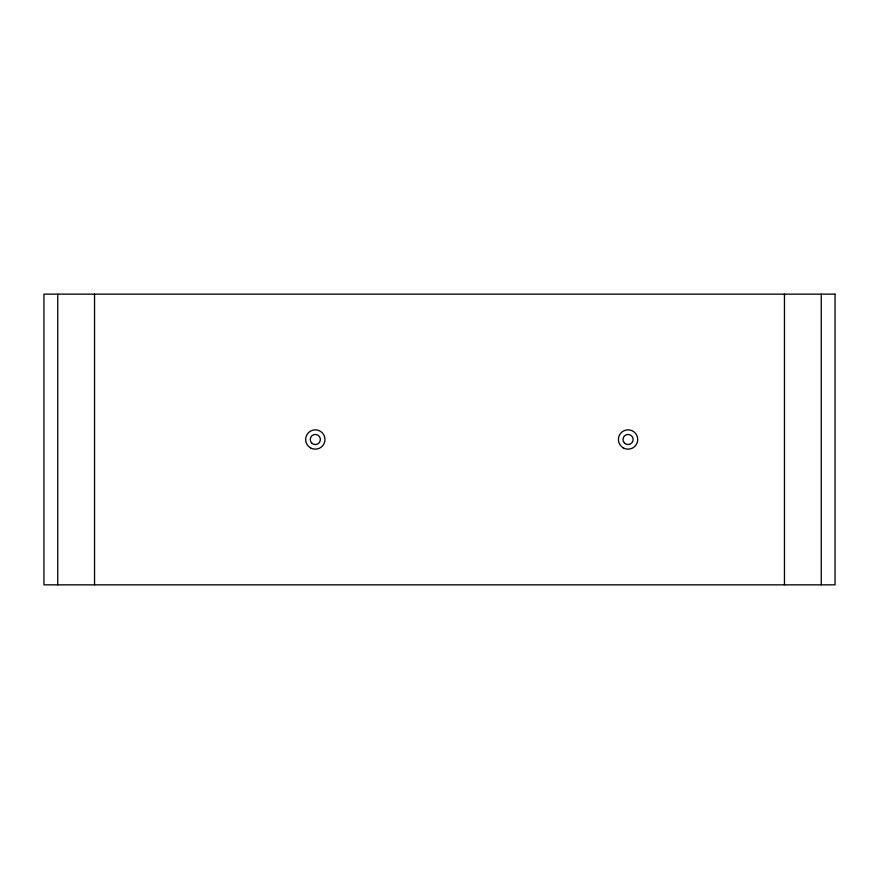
<?xml version="1.0" encoding="UTF-8"?>
<svg xmlns="http://www.w3.org/2000/svg" width="879" height="879" viewBox="0 0 879 879"><rect width="100%" height="100%" fill="white"/><g stroke="black" fill="none" stroke-linecap="round" stroke-linejoin="round"><path stroke-width="1.32" d="M821.25 294.157L821.25 584.843M784.453 294.157L784.453 584.843M94.547 294.157L94.547 584.843M57.75 294.157L57.75 584.843M835.05 294.157L43.95 294.157L43.95 584.843L835.05 584.843L835.05 294.157M624.497 443.082A5.054 5.054 0 0 0 632.968 440.808A5.054 5.054 0 0 0 626.771 434.611A5.054 5.054 0 0 0 624.497 443.082M311.737 443.082A5.054 5.054 0 0 0 320.198 440.808A5.054 5.054 0 0 0 314.001 434.611A5.054 5.054 0 0 0 311.737 443.082M310.485 447.861A9.658 9.658 0 0 0 324.977 439.5A9.658 9.658 0 0 0 310.485 431.139A9.658 9.658 0 0 0 310.485 447.861M623.244 447.861A9.658 9.658 0 0 0 637.736 439.5A9.658 9.658 0 0 0 623.244 431.139A9.658 9.658 0 0 0 623.244 447.861"/></g></svg>
